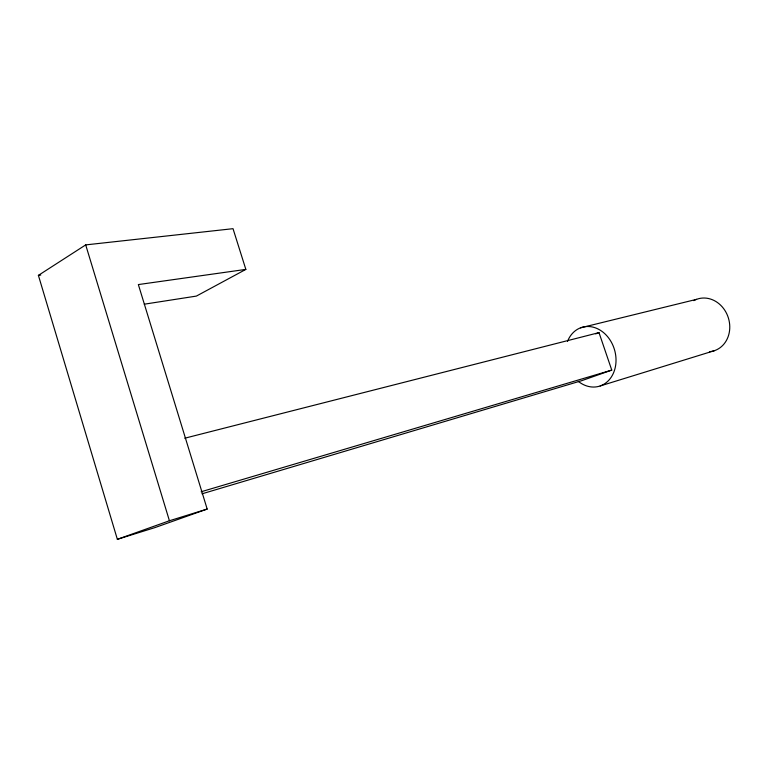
<?xml version="1.0" encoding="UTF-8"?>
<svg xmlns="http://www.w3.org/2000/svg" width="768" height="768" viewBox="0 0 768 768"><rect width="100%" height="100%" fill="white"/><g stroke="black" fill="none" stroke-linecap="round" stroke-linejoin="round"><path stroke-width="1.15" d="M245.846 269.395L138.355 284.573L207.178 509.059L154.762 527.654L117.36 539.318L38.4 275.366L85.699 244.896L233.021 228.682L245.846 269.395L196.378 296.093L144.269 304.195M595.699 333.878L599.002 332.621L611.76 370.099L581.741 380.659L201.984 493.824M117.36 539.318L169.421 520.762L207.178 509.059M600.182 385.958L714.49 350.659M201.139 491.77L611.76 370.099M184.733 438.221L599.002 332.621M580.474 327.85L696.586 299.338M38.4 275.366L40.771 275.059M85.699 244.896L169.421 520.762M693.792 300.634A27.178 23.587 72.4 0 1 728.41 318.048A27.178 23.587 72.4 0 1 709.45 351.696M567.523 341.366A30.701 24.854 73.8 0 1 601.699 331.171A30.701 24.854 73.8 0 1 613.171 373.699A30.701 24.854 73.8 0 1 578.314 381.37"/></g></svg>
